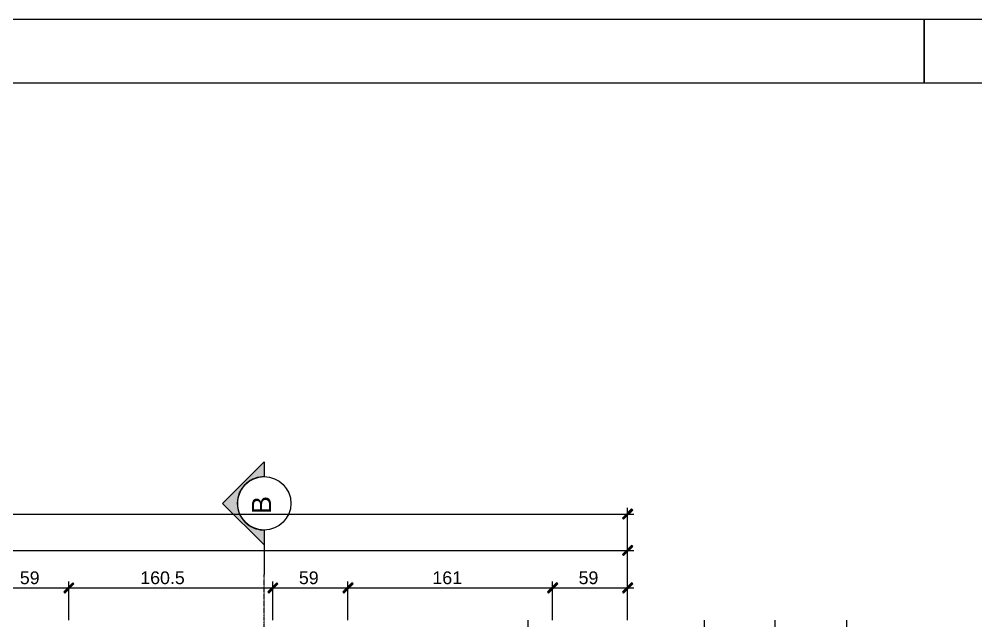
# Model space of a CAD drawing. Extents: x -1789 to 4156, y -3064 to 1391.
# Drawn here: x 669 to 1422, y 918 to 1391 of the extents above; entities that cross this region are included whole.
import ezdxf

# ---------------------------------------------------------------- set-up
doc = ezdxf.new("R2010")
doc.units = 0
doc.linetypes.add('ESTILO_TQS_0003', pattern=[0.92, 0.3, -0.15, 0.02, -0.15, 0.3])
for name, color, linetype in [('1', 1, 'CONTINUOUS'), ('2', 2, 'CONTINUOUS'), ('7', 7, 'CONTINUOUS'), ('8', 8, 'CONTINUOUS')]:
    doc.layers.add(name, color=color, linetype=linetype)
doc.styles.add('TQS_ARIAL', font='arial.ttf')

msp = doc.modelspace()

# ---------------------------------------------------------------- linework, layer by layer
at = {"layer": '1', "linetype": 'Continuous'}
for p, q in [((-1060.9964, 1001.7397), (1153.0036, 1001.7397)), ((1148.0036, 978.10125), (1148.0036, 1006.7397)), ((-35.9964, 973.10125), (1153.0036, 973.10125)), ((1148.0036, 948.6892), (1148.0036, 978.10125)), ((708.5036, 918.2804), (708.5036, 948.6892)), ((708.5036, 918.2804), (708.5036, 948.6892)), ((869.0036, 918.2804), (869.0036, 948.6892)), ((869.0036, 918.2804), (869.0036, 948.6892)), ((928.0036, 918.2804), (928.0036, 948.6892)), ((928.0036, 918.2804), (928.0036, 948.6892)), ((1089.0036, 918.2804), (1089.0036, 948.6892)), ((1089.0036, 918.2804), (1089.0036, 948.6892)), ((1148.0036, 918.2804), (1148.0036, 948.6892)), ((644.5036, 943.6892), (713.5036, 943.6892)), ((703.5036, 943.6892), (874.0036, 943.6892)), ((864.0036, 943.6892), (933.0036, 943.6892)), ((923.0036, 943.6892), (1094.0036, 943.6892)), ((1084.0036, 943.6892), (1153.0036, 943.6892)), ((1069.5608, 918.2804), (1069.5608, 889.2804)), ((1208.2869, 918.2804), (1208.2869, 889.2804)), ((1264.17045, -295.2196), (1264.17045, 918.2804)), ((1320.33215, -2090.2197), (1320.33215, 918.2804))]:
    msp.add_line(p, q, dxfattribs=at)
for points in [[(-1788.6791, 1391.0115), (-738.6791, 1391.0115), (-738.6791, 1341.0115), (-738.6791, 1391.0115), (-468.6791, 1391.0115), (-468.6791, 1341.0115), (-468.6791, 1391.0115), (456.3209, 1391.0115), (456.3209, 1341.0115), (456.3209, 1391.0115), (1381.3209, 1391.0115), (1381.3209, 1341.0115), (1381.3209, 1391.0115), (2306.3209, 1391.0115)], [(862.1968, 977.6946), (829.39405, 1010.22605), (862.1968, 1042.7575), (862.1968, 1031.2247), (860.57145, 1031.1617), (858.74125, 1030.9384), (856.7772, 1030.51325), (854.81845, 1029.88575), (853.05285, 1029.12925), (851.303, 1028.1779), (849.82595, 1027.1938), (848.35615, 1026.0178), (847.0789, 1024.7997), (845.50415, 1022.9657), (844.08435, 1020.85065), (843.25235, 1019.2842), (842.4182, 1017.2794), (841.76145, 1015.05715), (841.3264, 1012.54345), (841.19915, 1010.43105), (841.2558, 1008.6712), (841.5808, 1006.23565), (842.08925, 1004.1738), (842.9088, 1001.9244), (843.8623, 999.9894), (844.97325, 998.21385), (846.213, 996.60765), (847.77015, 994.96775), (849.71905, 993.33675), (851.5983, 992.0983), (853.67715, 991.03335), (855.65115, 990.27365), (857.3555, 989.7931), (859.13475, 989.45185), (860.93465, 989.26535), (862.1968, 989.2274), (862.1968, 977.6946)], [(1144.90945, 997.76165), (1152.05475, 1004.90695), (1151.17085, 1005.7908), (1144.02555, 998.64555), (1144.90945, 997.76165)], [(1144.90945, 969.1232), (1152.05475, 976.2685), (1151.17085, 977.15235), (1144.02555, 970.0071), (1144.90945, 969.1232)], [(705.40945, 939.7112), (712.55475, 946.85645), (711.67085, 947.74035), (704.52555, 940.59505), (705.40945, 939.7112)], [(705.40945, 939.7112), (712.55475, 946.85645), (711.67085, 947.74035), (704.52555, 940.59505), (705.40945, 939.7112)], [(865.90945, 939.7112), (873.05475, 946.85645), (872.17085, 947.74035), (865.02555, 940.59505), (865.90945, 939.7112)], [(865.90945, 939.7112), (873.05475, 946.85645), (872.17085, 947.74035), (865.02555, 940.59505), (865.90945, 939.7112)], [(924.90945, 939.7112), (932.05475, 946.85645), (931.17085, 947.74035), (924.02555, 940.59505), (924.90945, 939.7112)], [(924.90945, 939.7112), (932.05475, 946.85645), (931.17085, 947.74035), (924.02555, 940.59505), (924.90945, 939.7112)], [(1085.90945, 939.7112), (1093.05475, 946.85645), (1092.17085, 947.74035), (1085.02555, 940.59505), (1085.90945, 939.7112)], [(1085.90945, 939.7112), (1093.05475, 946.85645), (1092.17085, 947.74035), (1085.02555, 940.59505), (1085.90945, 939.7112)], [(1144.90945, 939.7112), (1152.05475, 946.85645), (1151.17085, 947.74035), (1144.02555, 940.59505), (1144.90945, 939.7112)]]:
    msp.add_lwpolyline(points, dxfattribs=at)
for points in [[(829.39405, 1010.22605), (862.1968, 1042.7575), (845.50415, 1022.9657)], [(862.1968, 1042.7575), (847.0789, 1024.7997), (845.50415, 1022.9657)], [(862.1968, 1042.7575), (848.35615, 1026.0178), (847.0789, 1024.7997)], [(862.1968, 1042.7575), (849.82595, 1027.1938), (848.35615, 1026.0178)], [(862.1968, 1042.7575), (851.303, 1028.1779), (849.82595, 1027.1938)], [(862.1968, 1042.7575), (853.05285, 1029.12925), (851.303, 1028.1779)], [(862.1968, 1042.7575), (854.81845, 1029.88575), (853.05285, 1029.12925)], [(862.1968, 1042.7575), (856.7772, 1030.51325), (854.81845, 1029.88575)], [(862.1968, 1042.7575), (858.74125, 1030.9384), (856.7772, 1030.51325)], [(862.1968, 1042.7575), (860.57145, 1031.1617), (858.74125, 1030.9384)], [(862.1968, 1042.7575), (862.1968, 1031.2247), (860.57145, 1031.1617)], [(829.39405, 1010.22605), (845.50415, 1022.9657), (844.08435, 1020.85065)], [(829.39405, 1010.22605), (844.08435, 1020.85065), (843.25235, 1019.2842)], [(829.39405, 1010.22605), (843.25235, 1019.2842), (842.4182, 1017.2794)], [(829.39405, 1010.22605), (842.4182, 1017.2794), (841.76145, 1015.05715)], [(829.39405, 1010.22605), (841.76145, 1015.05715), (841.3264, 1012.54345)], [(829.39405, 1010.22605), (841.3264, 1012.54345), (841.19915, 1010.43105)], [(829.39405, 1010.22605), (841.19915, 1010.43105), (841.2558, 1008.6712)], [(862.1968, 977.6946), (829.39405, 1010.22605), (846.213, 996.60765)], [(829.39405, 1010.22605), (841.2558, 1008.6712), (841.5808, 1006.23565)], [(829.39405, 1010.22605), (841.5808, 1006.23565), (842.08925, 1004.1738)], [(829.39405, 1010.22605), (842.08925, 1004.1738), (842.9088, 1001.9244)], [(829.39405, 1010.22605), (842.9088, 1001.9244), (843.8623, 999.9894)], [(829.39405, 1010.22605), (843.8623, 999.9894), (844.97325, 998.21385)], [(829.39405, 1010.22605), (844.97325, 998.21385), (846.213, 996.60765)], [(1144.90945, 997.76165), (1151.17085, 1005.7908), (1144.02555, 998.64555)], [(1144.90945, 997.76165), (1152.05475, 1004.90695), (1151.17085, 1005.7908)], [(862.1968, 977.6946), (846.213, 996.60765), (847.77015, 994.96775)], [(862.1968, 977.6946), (847.77015, 994.96775), (849.71905, 993.33675)], [(862.1968, 977.6946), (849.71905, 993.33675), (851.5983, 992.0983)], [(1144.90945, 997.76165), (1144.02555, 998.64555), (1144.90945, 997.76165)], [(862.1968, 977.6946), (851.5983, 992.0983), (853.67715, 991.03335)], [(862.1968, 977.6946), (853.67715, 991.03335), (855.65115, 990.27365)], [(862.1968, 977.6946), (855.65115, 990.27365), (857.3555, 989.7931)], [(862.1968, 977.6946), (857.3555, 989.7931), (859.13475, 989.45185)], [(862.1968, 977.6946), (859.13475, 989.45185), (860.93465, 989.26535)], [(862.1968, 977.6946), (860.93465, 989.26535), (862.1968, 989.2274)], [(1144.90945, 969.1232), (1151.17085, 977.15235), (1144.02555, 970.0071)], [(1144.90945, 969.1232), (1152.05475, 976.2685), (1151.17085, 977.15235)], [(1144.90945, 969.1232), (1144.02555, 970.0071), (1144.90945, 969.1232)], [(705.40945, 939.7112), (711.67085, 947.74035), (704.52555, 940.59505)], [(705.40945, 939.7112), (711.67085, 947.74035), (704.52555, 940.59505)], [(705.40945, 939.7112), (704.52555, 940.59505), (705.40945, 939.7112)], [(705.40945, 939.7112), (704.52555, 940.59505), (705.40945, 939.7112)], [(705.40945, 939.7112), (712.55475, 946.85645), (711.67085, 947.74035)], [(705.40945, 939.7112), (712.55475, 946.85645), (711.67085, 947.74035)], [(865.90945, 939.7112), (872.17085, 947.74035), (865.02555, 940.59505)], [(865.90945, 939.7112), (872.17085, 947.74035), (865.02555, 940.59505)], [(865.90945, 939.7112), (865.02555, 940.59505), (865.90945, 939.7112)], [(865.90945, 939.7112), (865.02555, 940.59505), (865.90945, 939.7112)], [(865.90945, 939.7112), (873.05475, 946.85645), (872.17085, 947.74035)], [(865.90945, 939.7112), (873.05475, 946.85645), (872.17085, 947.74035)], [(924.90945, 939.7112), (931.17085, 947.74035), (924.02555, 940.59505)], [(924.90945, 939.7112), (931.17085, 947.74035), (924.02555, 940.59505)], [(924.90945, 939.7112), (924.02555, 940.59505), (924.90945, 939.7112)], [(924.90945, 939.7112), (924.02555, 940.59505), (924.90945, 939.7112)], [(924.90945, 939.7112), (932.05475, 946.85645), (931.17085, 947.74035)], [(924.90945, 939.7112), (932.05475, 946.85645), (931.17085, 947.74035)], [(1085.90945, 939.7112), (1092.17085, 947.74035), (1085.02555, 940.59505)], [(1085.90945, 939.7112), (1092.17085, 947.74035), (1085.02555, 940.59505)], [(1085.90945, 939.7112), (1085.02555, 940.59505), (1085.90945, 939.7112)], [(1085.90945, 939.7112), (1085.02555, 940.59505), (1085.90945, 939.7112)], [(1085.90945, 939.7112), (1093.05475, 946.85645), (1092.17085, 947.74035)], [(1085.90945, 939.7112), (1093.05475, 946.85645), (1092.17085, 947.74035)], [(1144.90945, 939.7112), (1151.17085, 947.74035), (1144.02555, 940.59505)], [(1144.90945, 939.7112), (1144.02555, 940.59505), (1144.90945, 939.7112)], [(1144.90945, 939.7112), (1152.05475, 946.85645), (1151.17085, 947.74035)]]:
    msp.add_solid(points, dxfattribs=at)
at = {"layer": '2', "linetype": 'Continuous'}
for p, q in [((829.39405, 1010.22605), (862.1968, 1042.7575)), ((862.1968, 1042.7575), (862.1968, 1031.2247)), ((862.1968, 977.6946), (829.39405, 1010.22605)), ((862.1968, 989.2274), (862.1968, 954.17655)), ((1148.0036, 973.10125), (1148.0036, 973.10125)), ((1148.0036, 943.6892), (1148.0036, 943.6892))]:
    msp.add_line(p, q, dxfattribs=at)
msp.add_circle((862.1968, 1010.22605), 20.99865, dxfattribs=at)
at = {"layer": '7', "linetype": 'Continuous'}
msp.add_lwpolyline([(-1663.6791, 1341.0115), (4106.3209, 1341.0115), (4106.3209, -3013.9885), (-1663.6791, -3013.9885), (-1663.6791, 1341.0115)], dxfattribs=at)
at = {"layer": '8', "linetype": 'ESTILO_TQS_0003'}
msp.add_line((862.1968, -2145.8662), (862.1968, 954.17655), dxfattribs=at)

# ---------------------------------------------------------------- texts
at = {"layer": '1', "linetype": 'Continuous', "style": 'TQS_ARIAL'}
msp.add_text('B', height=15, rotation=90, dxfattribs=at).set_placement((867.5702, 1001.9717))
at = {"layer": '2', "linetype": 'Continuous', "style": 'TQS_ARIAL'}
for s, p in [('59', (670.0036, 946.6892)), ('160.5', (764.7536, 946.6892)), ('59', (889.5036, 946.6892)), ('161', (994.5036, 946.6892)), ('59', (1109.5036, 946.6892))]:
    msp.add_text(s, height=10, dxfattribs=at).set_placement(p)

doc.saveas('drawing.dxf')
